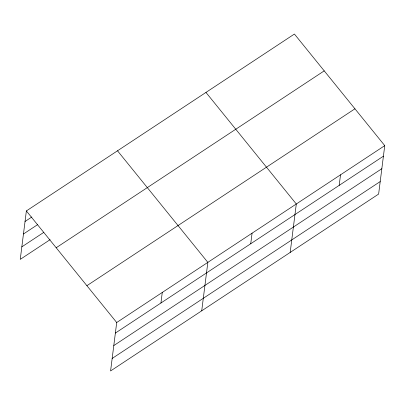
<?xml version="1.0" encoding="UTF-8"?>
<svg xmlns="http://www.w3.org/2000/svg" width="405" height="405" viewBox="0 0 405 405"><rect width="100%" height="100%" fill="white"/><g stroke="black" fill="none" stroke-linecap="round" stroke-linejoin="round"><path stroke-width="0.61" d="M26.371 210.934L116.706 322.517L110.585 370.955L378.629 194.066L384.75 145.628L294.415 34.045L26.371 210.934L20.25 259.372L50.104 239.669M160.942 303.001L162.273 292.445M201.72 310.812L207.841 262.374L117.506 150.792M250.735 243.744L252.067 233.189M290.177 252.442L296.298 204.004L205.958 92.421M339.188 185.374L340.524 174.813M25.034 221.489L31.843 216.994M23.455 233.989L37.599 224.659M21.829 246.868L43.826 232.354M56.179 247.754L324.223 70.87M86.893 285.692L354.937 108.808M116.706 322.517L384.75 145.628M115.374 333.072L383.419 156.183M113.795 345.571L381.839 168.688M112.165 358.45L380.209 181.567"/></g></svg>
